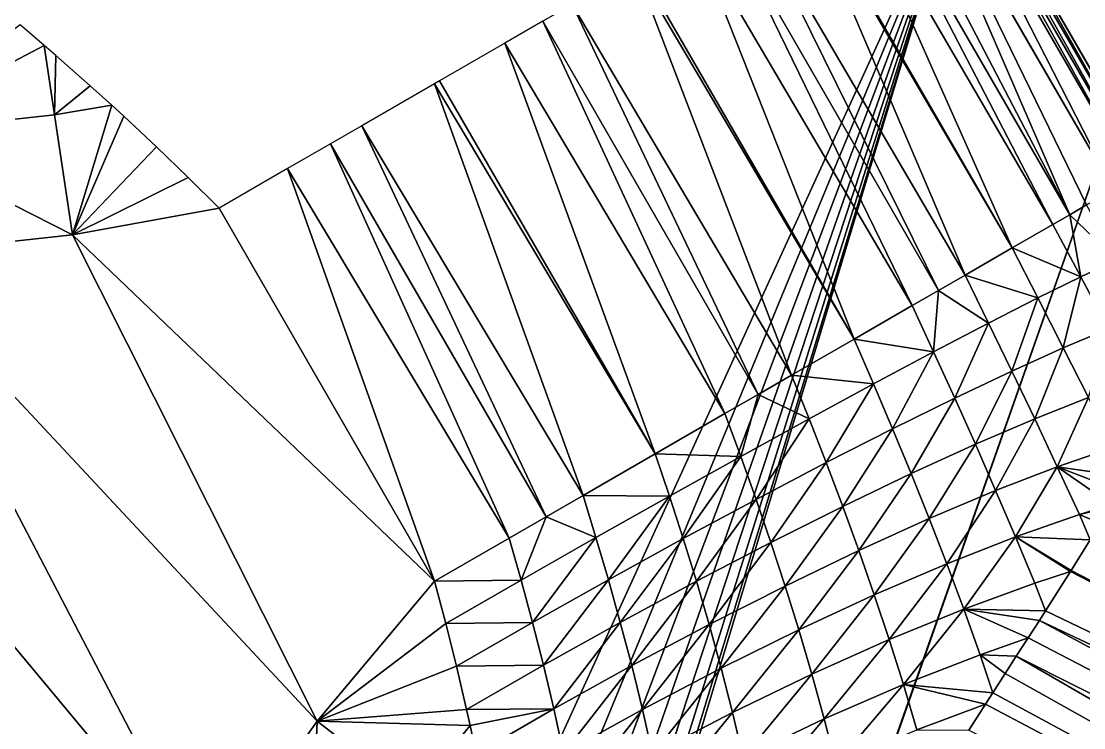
# Model space of a CAD drawing. Header units: metres. Extents: x -44.6 to 35.4, y -44.1 to 26.9.
# Drawn here: x 17.952 to 21.82, y 6.779 to 9.352 of the extents above; entities that cross this region are included whole.
import ezdxf

# ---------------------------------------------------------------- set-up
doc = ezdxf.new("R2010")
doc.units = ezdxf.units.M

msp = doc.modelspace()

# ---------------------------------------------------------------- linework, layer by layer
for points in [[(21.388479, 9.967415, 91.214554), (15.61724, -2.658281, 91.214554), (8.117238, 10.332099, 91.214554)], [(21.213011, 10.138634, 92.842018), (21.143066, 10.098252, 93.141533), (21.927881, 8.739485, 93.141609)], [(21.234928, 10.151288, 92.683205), (21.213011, 10.138634, 92.842018), (21.998266, 8.780122, 92.838287)], [(21.927881, 8.739485, 93.141609), (21.998266, 8.780122, 92.838287), (21.213011, 10.138634, 92.842018)], [(21.256067, 10.163493, 92.530037), (21.234928, 10.151288, 92.683205), (22.019537, 8.792402, 92.683212)], [(21.998266, 8.780122, 92.838287), (22.019537, 8.792402, 92.683212), (21.234928, 10.151288, 92.683205)], [(21.270472, 10.17181, 92.214554), (21.256067, 10.163493, 92.530037), (22.040808, 8.804683, 92.528137)], [(22.019537, 8.792402, 92.683212), (22.040808, 8.804683, 92.528137), (21.256067, 10.163493, 92.530037)], [(22.040808, 8.804683, 92.528137), (22.05504, 8.8129, 92.214554), (21.270472, 10.17181, 92.214554)], [(21.270472, 10.17181, 92.214554), (22.03462, 8.848266, 91.684784), (21.937033, 9.017295, 91.214554)], [(21.270472, 10.17181, 92.214554), (22.05504, 8.8129, 92.214554), (22.03462, 8.848266, 91.684784)], [(21.937033, 9.017295, 91.214554), (21.388479, 9.967415, 91.214554), (21.270472, 10.17181, 92.214554)], [(21.768694, 8.647578, 93.574661), (21.141779, 10.097509, 93.147041), (21.043165, 10.040574, 93.441727)], [(21.927881, 8.739485, 93.141609), (21.143066, 10.098252, 93.141533), (21.141779, 10.097509, 93.147041)], [(21.141779, 10.097509, 93.147041), (21.768694, 8.647578, 93.574661), (21.830423, 8.683218, 93.434769)], [(21.141779, 10.097509, 93.147041), (21.830423, 8.683218, 93.434769), (21.927881, 8.739485, 93.141609)], [(21.043165, 10.040574, 93.441727), (20.984102, 10.006474, 93.574631), (21.768694, 8.647578, 93.574661)], [(20.984102, 10.006474, 93.574631), (20.918261, 9.96846, 93.722801), (21.706963, 8.611938, 93.714554)], [(21.706963, 8.611938, 93.714554), (21.768694, 8.647578, 93.574661), (20.984102, 10.006474, 93.574631)], [(21.388479, 9.967415, 91.214554), (15.920462, -3.258929, 91.214554), (15.61724, -2.658281, 91.214554)], [(21.388479, 9.967415, 91.214554), (16.154524, -3.88975, 91.214554), (15.920462, -3.258929, 91.214554)], [(16.316486, -4.542811, 91.214554), (16.154524, -3.88975, 91.214554), (21.388479, 9.967415, 91.214554)], [(21.388479, 9.967415, 91.214554), (16.216642, -7.211195, 91.214554), (16.354073, -6.552535, 91.214554)], [(16.216642, -7.211195, 91.214554), (21.388479, 9.967415, 91.214554), (21.937033, 9.017295, 91.214554)], [(16.40431, -5.2099, 91.214554), (16.316486, -4.542811, 91.214554), (21.388479, 9.967415, 91.214554)], [(16.354073, -6.552535, 91.214554), (16.416893, -5.882628, 91.214554), (21.388479, 9.967415, 91.214554)], [(21.388479, 9.967415, 91.214554), (16.416893, -5.882628, 91.214554), (16.40431, -5.2099, 91.214554)], [(20.918261, 9.96846, 93.722801), (20.773863, 9.885093, 93.977592), (21.558851, 8.526425, 93.977913)], [(21.558851, 8.526425, 93.977913), (21.706963, 8.611938, 93.714554), (20.918261, 9.96846, 93.722801)], [(20.76845, 9.881967, 93.987144), (20.595396, 9.782054, 94.231842), (21.387711, 8.427617, 94.221947)], [(21.558851, 8.526425, 93.977913), (20.773863, 9.885093, 93.977592), (20.76845, 9.881967, 93.987144)], [(21.387711, 8.427617, 94.221947), (21.558851, 8.526425, 93.977913), (20.76845, 9.881967, 93.987144)], [(20.595396, 9.782054, 94.231842), (20.506998, 9.731018, 94.332947), (21.291563, 8.372107, 94.33297)], [(21.291563, 8.372107, 94.33297), (21.387711, 8.427617, 94.221947), (20.595396, 9.782054, 94.231842)], [(20.506998, 9.731018, 94.332947), (20.401016, 9.669829, 94.454163), (21.195415, 8.316596, 94.443993)], [(21.195415, 8.316596, 94.443993), (21.291563, 8.372107, 94.33297), (20.506998, 9.731018, 94.332947)], [(20.401016, 9.669829, 94.454163), (20.199045, 9.553221, 94.640938), (20.984074, 8.194577, 94.641609)], [(20.984074, 8.194577, 94.641609), (21.195415, 8.316596, 94.443993), (20.401016, 9.669829, 94.454163)], [(20.187468, 9.546537, 94.651649), (19.957119, 9.413545, 94.822105), (20.756002, 8.0629, 94.81263)], [(20.984074, 8.194577, 94.641609), (20.199045, 9.553221, 94.640938), (20.187468, 9.546537, 94.651649)], [(20.756002, 8.0629, 94.81263), (20.984074, 8.194577, 94.641609), (20.187468, 9.546537, 94.651649)], [(19.957119, 9.413545, 94.822105), (19.850309, 9.351878, 94.883911), (20.63485, 7.992952, 94.883911)], [(20.63485, 7.992952, 94.883911), (20.756002, 8.0629, 94.81263), (19.957119, 9.413545, 94.822105)], [(18.035494, 9.263864, 95.297462), (17.947773, 9.338549, 95.318901), (17.418837, 8.939173, 95.247108)], [(19.850309, 9.351878, 94.883911), (19.712523, 9.272326, 94.963646), (20.513697, 7.923005, 94.955193)], [(20.513697, 7.923005, 94.955193), (20.63485, 7.992952, 94.883911), (19.850309, 9.351878, 94.883911)], [(17.418837, 8.939173, 95.247108), (18.073137, 9.011182, 95.247345), (18.035494, 9.263864, 95.297462)], [(18.077833, 9.227815, 95.287109), (18.035494, 9.263864, 95.297462), (18.073137, 9.011182, 95.247345)], [(19.712523, 9.272326, 94.963646), (19.474905, 9.135139, 95.066681), (20.259813, 7.776425, 95.067726)], [(20.259813, 7.776425, 95.067726), (20.513697, 7.923005, 94.955193), (19.712523, 9.272326, 94.963646)], [(18.073137, 9.011182, 95.247345), (18.203623, 9.117062, 95.261086), (18.077833, 9.227815, 95.287109)], [(20.259813, 7.776425, 95.067726), (19.474905, 9.135139, 95.066681), (19.456392, 9.12445, 95.074707)], [(18.073137, 9.011182, 95.247345), (18.281462, 9.046294, 95.248138), (18.203623, 9.117062, 95.261086)], [(19.456392, 9.12445, 95.074707), (19.191566, 8.971553, 95.154045), (19.997133, 7.624767, 95.149002)], [(19.997133, 7.624767, 95.149002), (20.259813, 7.776425, 95.067726), (19.456392, 9.12445, 95.074707)], [(16.00633, -7.850327, 91.214554), (21.937033, 9.017295, 91.214554), (21.8943, -7.982872, 91.214554)], [(21.937033, 9.017295, 91.214554), (16.00633, -7.850327, 91.214554), (16.216642, -7.211195, 91.214554)], [(18.281462, 9.046294, 95.248138), (18.073137, 9.011182, 95.247345), (18.13888, 8.573741, 95.214554)], [(18.13888, 8.573741, 95.214554), (18.325594, 9.006172, 95.240799), (18.281462, 9.046294, 95.248138)], [(18.13888, 8.573741, 95.214554), (18.073137, 9.011182, 95.247345), (17.418837, 8.939173, 95.247108)], [(18.13888, 8.573741, 95.214554), (18.444143, 8.895057, 95.226265), (18.325594, 9.006172, 95.240799)], [(17.418837, 8.939173, 95.247108), (17.447464, 8.499381, 95.214554), (18.13888, 8.573741, 95.214554)], [(19.191566, 8.971553, 95.154045), (19.078306, 8.906161, 95.173615), (19.862835, 7.54723, 95.173561)], [(19.862835, 7.54723, 95.173561), (19.997133, 7.624767, 95.149002), (19.191566, 8.971553, 95.154045)], [(19.078306, 8.906161, 95.173615), (18.920986, 8.815332, 95.20079), (19.728537, 7.469692, 95.19812)], [(19.728537, 7.469692, 95.19812), (19.862835, 7.54723, 95.173561), (19.078306, 8.906161, 95.173615)], [(18.13888, 8.573741, 95.214554), (18.559616, 8.783648, 95.217499), (18.444143, 8.895057, 95.226265)], [(18.13888, 8.573741, 95.214554), (18.672396, 8.671809, 95.214554), (18.559616, 8.783648, 95.217499)], [(18.920986, 8.815332, 95.20079), (18.672396, 8.671809, 95.214554), (19.456964, 7.3129, 95.214554)], [(19.456964, 7.3129, 95.214554), (19.728537, 7.469692, 95.19812), (18.920986, 8.815332, 95.20079)], [(19.456964, 7.3129, 95.214554), (18.672396, 8.671809, 95.214554), (18.13888, 8.573741, 95.214554)], [(21.94029, 8.483829, 93.449722), (21.830423, 8.683218, 93.434769), (21.768694, 8.647578, 93.574661)], [(21.768694, 8.647578, 93.574661), (21.706963, 8.611938, 93.714554), (21.808798, 8.421581, 93.73114)], [(21.808798, 8.421581, 93.73114), (21.94029, 8.483829, 93.449722), (21.768694, 8.647578, 93.574661)], [(21.808798, 8.421581, 93.73114), (21.706963, 8.611938, 93.714554), (21.558851, 8.526425, 93.977913)], [(18.13888, 8.573741, 95.214554), (17.447464, 8.499381, 95.214554), (19.028952, 6.802625, 95.214554)], [(18.13888, 8.573741, 95.214554), (19.028952, 6.802625, 95.214554), (19.456964, 7.3129, 95.214554)], [(21.652637, 8.344274, 93.995705), (21.558851, 8.526425, 93.977913), (21.387711, 8.427617, 94.221947)], [(21.558851, 8.526425, 93.977913), (21.652637, 8.344274, 93.995705), (21.808798, 8.421581, 93.73114)], [(17.447464, 8.499381, 95.214554), (16.753078, 8.483541, 95.214554), (18.626869, 6.23428, 95.214554)], [(17.727339, 4.357202, 95.214554), (17.974611, 5.008685, 95.214554), (16.753078, 8.483541, 95.214554)], [(17.974611, 5.008685, 95.214554), (18.274914, 5.635347, 95.214554), (16.753078, 8.483541, 95.214554)], [(18.274914, 5.635347, 95.214554), (18.626869, 6.23428, 95.214554), (16.753078, 8.483541, 95.214554)], [(17.447464, 8.499381, 95.214554), (18.626869, 6.23428, 95.214554), (19.028952, 6.802625, 95.214554)], [(21.94029, 8.483829, 93.449722), (21.808798, 8.421581, 93.73114), (21.909712, 8.231843, 93.757423)], [(21.473551, 8.252768, 94.240479), (21.387711, 8.427617, 94.221947), (21.291563, 8.372107, 94.33297)], [(21.387711, 8.427617, 94.221947), (21.473551, 8.252768, 94.240479), (21.652637, 8.344274, 93.995705)], [(21.808798, 8.421581, 93.73114), (21.652637, 8.344274, 93.995705), (21.745344, 8.162623, 94.022804)], [(21.745344, 8.162623, 94.022804), (21.909712, 8.231843, 93.757423), (21.808798, 8.421581, 93.73114)], [(21.291563, 8.372107, 94.33297), (21.195415, 8.316596, 94.443993), (21.273535, 8.148083, 94.46273)], [(21.273535, 8.148083, 94.46273), (21.473551, 8.252768, 94.240479), (21.291563, 8.372107, 94.33297)], [(21.273535, 8.148083, 94.46273), (21.195415, 8.316596, 94.443993), (20.984074, 8.194577, 94.641609)], [(21.652637, 8.344274, 93.995705), (21.473551, 8.252768, 94.240479), (21.558149, 8.078263, 94.267914)], [(21.558149, 8.078263, 94.267914), (21.745344, 8.162623, 94.022804), (21.652637, 8.344274, 93.995705)], [(21.473551, 8.252768, 94.240479), (21.273535, 8.148083, 94.46273), (21.350254, 7.97972, 94.48996)], [(21.350254, 7.97972, 94.48996), (21.558149, 8.078263, 94.267914), (21.473551, 8.252768, 94.240479)], [(21.909712, 8.231843, 93.757423), (21.745344, 8.162623, 94.022804), (21.836967, 7.981316, 94.059189)], [(21.054817, 8.031388, 94.659973), (20.984074, 8.194577, 94.641609), (20.756002, 8.0629, 94.81263)], [(20.984074, 8.194577, 94.641609), (21.054817, 8.031388, 94.659973), (21.273535, 8.148083, 94.46273)], [(21.745344, 8.162623, 94.022804), (21.558149, 8.078263, 94.267914), (21.641481, 7.903934, 94.304245)], [(21.641481, 7.903934, 94.304245), (21.836967, 7.981316, 94.059189), (21.745344, 8.162623, 94.022804)], [(21.273535, 8.148083, 94.46273), (21.054817, 8.031388, 94.659973), (21.124022, 7.868114, 94.686432)], [(21.124022, 7.868114, 94.686432), (21.350254, 7.97972, 94.48996), (21.273535, 8.148083, 94.46273)], [(20.819841, 7.903984, 94.830009), (20.756002, 8.0629, 94.81263), (20.63485, 7.992952, 94.883911)], [(20.756002, 8.0629, 94.81263), (20.819841, 7.903984, 94.830009), (21.054817, 8.031388, 94.659973)], [(21.558149, 8.078263, 94.267914), (21.350254, 7.97972, 94.48996), (21.425531, 7.811321, 94.525696)], [(21.425531, 7.811321, 94.525696), (21.641481, 7.903934, 94.304245), (21.558149, 8.078263, 94.267914)], [(21.054817, 8.031388, 94.659973), (20.819841, 7.903984, 94.830009), (20.882019, 7.744713, 94.855087)], [(20.882019, 7.744713, 94.855087), (21.124022, 7.868114, 94.686432), (21.054817, 8.031388, 94.659973)], [(20.63485, 7.992952, 94.883911), (20.513697, 7.923005, 94.955193), (20.571226, 7.767292, 94.970955)], [(20.571226, 7.767292, 94.970955), (20.819841, 7.903984, 94.830009), (20.63485, 7.992952, 94.883911)], [(21.350254, 7.97972, 94.48996), (21.124022, 7.868114, 94.686432), (21.19162, 7.704549, 94.720993)], [(21.19162, 7.704549, 94.720993), (21.425531, 7.811321, 94.525696), (21.350254, 7.97972, 94.48996)], [(21.836967, 7.981316, 94.059189), (21.641481, 7.903934, 94.304245), (21.723448, 7.729731, 94.34951)], [(21.723448, 7.729731, 94.34951), (21.927429, 7.800319, 94.104904), (21.836967, 7.981316, 94.059189)], [(20.571226, 7.767292, 94.970955), (20.513697, 7.923005, 94.955193), (20.259813, 7.776425, 95.067726)], [(20.819841, 7.903984, 94.830009), (20.571226, 7.767292, 94.970955), (20.626999, 7.610919, 94.994011)], [(20.626999, 7.610919, 94.994011), (20.882019, 7.744713, 94.855087), (20.819841, 7.903984, 94.830009)], [(21.641481, 7.903934, 94.304245), (21.425531, 7.811321, 94.525696), (21.499247, 7.642812, 94.569977)], [(21.499247, 7.642812, 94.569977), (21.723448, 7.729731, 94.34951), (21.641481, 7.903934, 94.304245)], [(21.124022, 7.868114, 94.686432), (20.882019, 7.744713, 94.855087), (20.942453, 7.584855, 94.887856)], [(20.942453, 7.584855, 94.887856), (21.19162, 7.704549, 94.720993), (21.124022, 7.868114, 94.686432)], [(20.311741, 7.622834, 95.081223), (20.259813, 7.776425, 95.067726), (19.997133, 7.624767, 95.149002)], [(20.259813, 7.776425, 95.067726), (20.311741, 7.622834, 95.081223), (20.571226, 7.767292, 94.970955)], [(21.425531, 7.811321, 94.525696), (21.19162, 7.704549, 94.720993), (21.257479, 7.54059, 94.763687)], [(21.257479, 7.54059, 94.763687), (21.499247, 7.642812, 94.569977), (21.425531, 7.811321, 94.525696)], [(21.978399, 7.69318, 94.135498), (21.927429, 7.800319, 94.104904), (21.723448, 7.729731, 94.34951)], [(20.571226, 7.767292, 94.970955), (20.311741, 7.622834, 95.081223), (20.361855, 7.46825, 95.101624)], [(20.361855, 7.46825, 95.101624), (20.626999, 7.610919, 94.994011), (20.571226, 7.767292, 94.970955)], [(20.882019, 7.744713, 94.855087), (20.626999, 7.610919, 94.994011), (20.680923, 7.453625, 95.024361)], [(20.680923, 7.453625, 95.024361), (20.942453, 7.584855, 94.887856), (20.882019, 7.744713, 94.855087)], [(21.19162, 7.704549, 94.720993), (20.942453, 7.584855, 94.887856), (21.001001, 7.424275, 94.928352)], [(21.001001, 7.424275, 94.928352), (21.257479, 7.54059, 94.763687), (21.19162, 7.704549, 94.720993)], [(21.723448, 7.729731, 94.34951), (21.499247, 7.642812, 94.569977), (21.571268, 7.474103, 94.622879)], [(21.571268, 7.474103, 94.622879), (21.803934, 7.55559, 94.403793), (21.723448, 7.729731, 94.34951)], [(21.723448, 7.729731, 94.34951), (21.950491, 7.642324, 94.208107), (21.978399, 7.69318, 94.135498)], [(21.723448, 7.729731, 94.34951), (21.803934, 7.55559, 94.403793), (21.921228, 7.592593, 94.273155)], [(21.921228, 7.592593, 94.273155), (21.950491, 7.642324, 94.208107), (21.723448, 7.729731, 94.34951)], [(20.044283, 7.472224, 95.159592), (19.997133, 7.624767, 95.149002), (19.862835, 7.54723, 95.173561)], [(19.997133, 7.624767, 95.149002), (20.044283, 7.472224, 95.159592), (20.311741, 7.622834, 95.081223)], [(20.311741, 7.622834, 95.081223), (20.044283, 7.472224, 95.159592), (20.0896, 7.318329, 95.176712)], [(20.0896, 7.318329, 95.176712), (20.361855, 7.46825, 95.101624), (20.311741, 7.622834, 95.081223)], [(21.499247, 7.642812, 94.569977), (21.257479, 7.54059, 94.763687), (21.321449, 7.376116, 94.814606)], [(21.321449, 7.376116, 94.814606), (21.571268, 7.474103, 94.622879), (21.499247, 7.642812, 94.569977)], [(20.626999, 7.610919, 94.994011), (20.361855, 7.46825, 95.101624), (20.410055, 7.31238, 95.128929)], [(20.410055, 7.31238, 95.128929), (20.680923, 7.453625, 95.024361), (20.626999, 7.610919, 94.994011)], [(20.942453, 7.584855, 94.887856), (20.680923, 7.453625, 95.024361), (20.732849, 7.295241, 95.062035)], [(20.732849, 7.295241, 95.062035), (21.001001, 7.424275, 94.928352), (20.942453, 7.584855, 94.887856)], [(21.915398, 7.582685, 94.28611), (21.921228, 7.592593, 94.273155), (21.803934, 7.55559, 94.403793)], [(21.87994, 7.522427, 94.364929), (21.915398, 7.582685, 94.28611), (21.803934, 7.55559, 94.403793)], [(19.862835, 7.54723, 95.173561), (19.728537, 7.469692, 95.19812), (19.771832, 7.317139, 95.205185)], [(19.771832, 7.317139, 95.205185), (20.044283, 7.472224, 95.159592), (19.862835, 7.54723, 95.173561)], [(21.843639, 7.463646, 94.434845), (21.803934, 7.55559, 94.403793), (21.571268, 7.474103, 94.622879)], [(21.803934, 7.55559, 94.403793), (21.843639, 7.463646, 94.434845), (21.87994, 7.522427, 94.364929)], [(21.257479, 7.54059, 94.763687), (21.001001, 7.424275, 94.928352), (21.057501, 7.262813, 94.976662)], [(21.057501, 7.262813, 94.976662), (21.321449, 7.376116, 94.814606), (21.257479, 7.54059, 94.763687)], [(19.771832, 7.317139, 95.205185), (19.728537, 7.469692, 95.19812), (19.456964, 7.3129, 95.214554)], [(20.044283, 7.472224, 95.159592), (19.771832, 7.317139, 95.205185), (19.813328, 7.162858, 95.218414)], [(19.813328, 7.162858, 95.218414), (20.0896, 7.318329, 95.176712), (20.044283, 7.472224, 95.159592)], [(20.361855, 7.46825, 95.101624), (20.0896, 7.318329, 95.176712), (20.132988, 7.162756, 95.20034)], [(20.132988, 7.162756, 95.20034), (20.410055, 7.31238, 95.128929), (20.361855, 7.46825, 95.101624)], [(21.571268, 7.474103, 94.622879), (21.321449, 7.376116, 94.814606), (21.383368, 7.210977, 94.873863)], [(21.383368, 7.210977, 94.873863), (21.641447, 7.305084, 94.684532), (21.571268, 7.474103, 94.622879)], [(21.571268, 7.474103, 94.622879), (21.774206, 7.351215, 94.568581), (21.843639, 7.463646, 94.434845)], [(21.571268, 7.474103, 94.622879), (21.641447, 7.305084, 94.684532), (21.772171, 7.348024, 94.571976)], [(21.772171, 7.348024, 94.571976), (21.774206, 7.351215, 94.568581), (21.571268, 7.474103, 94.622879)], [(20.680923, 7.453625, 95.024361), (20.410055, 7.31238, 95.128929), (20.456192, 7.155015, 95.163139)], [(20.456192, 7.155015, 95.163139), (20.732849, 7.295241, 95.062035), (20.680923, 7.453625, 95.024361)], [(21.843639, 7.463646, 94.434845), (21.774206, 7.351215, 94.568581), (26.912189, 4.692417, 104.268059)], [(21.001001, 7.424275, 94.928352), (20.732849, 7.295241, 95.062035), (20.782608, 7.135564, 95.107094)], [(20.782608, 7.135564, 95.107094), (21.057501, 7.262813, 94.976662), (21.001001, 7.424275, 94.928352)], [(21.321449, 7.376116, 94.814606), (21.057501, 7.262813, 94.976662), (21.111771, 7.100277, 95.03289)], [(21.111771, 7.100277, 95.03289), (21.383368, 7.210977, 94.873863), (21.321449, 7.376116, 94.814606)], [(26.912189, 4.692417, 104.268059), (21.774206, 7.351215, 94.568581), (21.772171, 7.348024, 94.571976)], [(19.497427, 7.15931, 95.217499), (19.456964, 7.3129, 95.214554), (19.028952, 6.802625, 95.214554)], [(19.456964, 7.3129, 95.214554), (19.497427, 7.15931, 95.217499), (19.771832, 7.317139, 95.205185)], [(19.813328, 7.162858, 95.218414), (19.771832, 7.317139, 95.205185), (19.497427, 7.15931, 95.217499)], [(20.0896, 7.318329, 95.176712), (19.813328, 7.162858, 95.218414), (19.852932, 7.006485, 95.237778)], [(19.852932, 7.006485, 95.237778), (20.132988, 7.162756, 95.20034), (20.0896, 7.318329, 95.176712)], [(20.410055, 7.31238, 95.128929), (20.132988, 7.162756, 95.20034), (20.174301, 7.005254, 95.230484)], [(20.174301, 7.005254, 95.230484), (20.456192, 7.155015, 95.163139), (20.410055, 7.31238, 95.128929)], [(21.772171, 7.348024, 94.571976), (21.641447, 7.305084, 94.684532), (21.680738, 7.204681, 94.724281)], [(21.772171, 7.348024, 94.571976), (21.680738, 7.204681, 94.724281), (26.912189, 4.692417, 104.268059)], [(20.732849, 7.295241, 95.062035), (20.456192, 7.155015, 95.163139), (20.500095, 6.995907, 95.204323)], [(20.500095, 6.995907, 95.204323), (20.782608, 7.135564, 95.107094), (20.732849, 7.295241, 95.062035)], [(21.680738, 7.204681, 94.724281), (21.641447, 7.305084, 94.684532), (21.383368, 7.210977, 94.873863)], [(21.057501, 7.262813, 94.976662), (20.782608, 7.135564, 95.107094), (20.830013, 6.974355, 95.159645)], [(20.830013, 6.974355, 95.159645), (21.111771, 7.100277, 95.03289), (21.057501, 7.262813, 94.976662)], [(21.383368, 7.210977, 94.873863), (21.111771, 7.100277, 95.03289), (21.16361, 6.936437, 95.097198)], [(21.16361, 6.936437, 95.097198), (21.443045, 7.044992, 94.941643), (21.383368, 7.210977, 94.873863)], [(21.383368, 7.210977, 94.873863), (21.658312, 7.16952, 94.761642), (21.680738, 7.204681, 94.724281)], [(21.383368, 7.210977, 94.873863), (21.443045, 7.044992, 94.941643), (21.617422, 7.106179, 94.821548)], [(21.617422, 7.106179, 94.821548), (21.658312, 7.16952, 94.761642), (21.383368, 7.210977, 94.873863)], [(21.680738, 7.204681, 94.724281), (21.658312, 7.16952, 94.761642), (26.912189, 4.692417, 104.268059)], [(19.536175, 7.003603, 95.226265), (19.497427, 7.15931, 95.217499), (19.028952, 6.802625, 95.214554)], [(19.497427, 7.15931, 95.217499), (19.536175, 7.003603, 95.226265), (19.813328, 7.162858, 95.218414)], [(19.852932, 7.006485, 95.237778), (19.813328, 7.162858, 95.218414), (19.536175, 7.003603, 95.226265)], [(20.132988, 7.162756, 95.20034), (19.852932, 7.006485, 95.237778), (19.890511, 6.847729, 95.26326)], [(19.890511, 6.847729, 95.26326), (20.174301, 7.005254, 95.230484), (20.132988, 7.162756, 95.20034)], [(26.62356, 4.499992, 104.356827), (21.658312, 7.16952, 94.761642), (21.617422, 7.106179, 94.821548)], [(26.62356, 4.499992, 104.356827), (26.912189, 4.692417, 104.268059), (21.658312, 7.16952, 94.761642)], [(20.456192, 7.155015, 95.163139), (20.174301, 7.005254, 95.230484), (20.213379, 6.84553, 95.267166)], [(20.213379, 6.84553, 95.267166), (20.500095, 6.995907, 95.204323), (20.456192, 7.155015, 95.163139)], [(20.782608, 7.135564, 95.107094), (20.500095, 6.995907, 95.204323), (20.541582, 6.834767, 95.252548)], [(20.541582, 6.834767, 95.252548), (20.830013, 6.974355, 95.159645), (20.782608, 7.135564, 95.107094)], [(21.111771, 7.100277, 95.03289), (20.830013, 6.974355, 95.159645), (20.874859, 6.811327, 95.219826)], [(20.874859, 6.811327, 95.219826), (21.16361, 6.936437, 95.097198), (21.111771, 7.100277, 95.03289)], [(21.574488, 7.039668, 94.884453), (21.617422, 7.106179, 94.821548), (21.443045, 7.044992, 94.941643)], [(26.62356, 4.499992, 104.356827), (21.617422, 7.106179, 94.821548), (21.574488, 7.039668, 94.884453)], [(21.488945, 6.906794, 95.002708), (21.443045, 7.044992, 94.941643), (21.16361, 6.936437, 95.097198)], [(21.443045, 7.044992, 94.941643), (21.533613, 6.976347, 94.944344), (21.574488, 7.039668, 94.884453)], [(21.443045, 7.044992, 94.941643), (21.488945, 6.906794, 95.002708), (21.533613, 6.976347, 94.944344)], [(26.352573, 4.277009, 104.427948), (21.574488, 7.039668, 94.884453), (21.533613, 6.976347, 94.944344)], [(21.574488, 7.039668, 94.884453), (26.352573, 4.277009, 104.427948), (26.62356, 4.499992, 104.356827)], [(19.57313, 6.845379, 95.240799), (19.536175, 7.003603, 95.226265), (19.028952, 6.802625, 95.214554)], [(19.536175, 7.003603, 95.226265), (19.57313, 6.845379, 95.240799), (19.852932, 7.006485, 95.237778)], [(19.890511, 6.847729, 95.26326), (19.852932, 7.006485, 95.237778), (19.57313, 6.845379, 95.240799)], [(20.174301, 7.005254, 95.230484), (19.890511, 6.847729, 95.26326), (19.92592, 6.686249, 95.294876)], [(19.92592, 6.686249, 95.294876), (20.213379, 6.84553, 95.267166), (20.174301, 7.005254, 95.230484)], [(20.500095, 6.995907, 95.204323), (20.213379, 6.84553, 95.267166), (20.250046, 6.68324, 95.310471)], [(20.250046, 6.68324, 95.310471), (20.541582, 6.834767, 95.252548), (20.500095, 6.995907, 95.204323)], [(20.830013, 6.974355, 95.159645), (20.541582, 6.834767, 95.252548), (20.580448, 6.671248, 95.307961)], [(20.580448, 6.671248, 95.307961), (20.874859, 6.811327, 95.219826), (20.830013, 6.974355, 95.159645)], [(26.352573, 4.277009, 104.427948), (21.533613, 6.976347, 94.944344), (21.488945, 6.906794, 95.002708)], [(21.16361, 6.936437, 95.097198), (20.874859, 6.811327, 95.219826), (20.91691, 6.646133, 95.287834)], [(20.91691, 6.646133, 95.287834), (21.212797, 6.771009, 95.169807), (21.16361, 6.936437, 95.097198)], [(21.16361, 6.936437, 95.097198), (21.462027, 6.86488, 95.03788), (21.488945, 6.906794, 95.002708)], [(21.16361, 6.936437, 95.097198), (21.212797, 6.771009, 95.169807), (21.462027, 6.86488, 95.03788)], [(21.488945, 6.906794, 95.002708), (21.462027, 6.86488, 95.03788), (26.352573, 4.277009, 104.427948)], [(19.57313, 6.845379, 95.240799), (19.58581, 6.787098, 95.248138), (19.890511, 6.847729, 95.26326)], [(19.58581, 6.787098, 95.248138), (19.608177, 6.684304, 95.261086), (19.890511, 6.847729, 95.26326)], [(19.92592, 6.686249, 95.294876), (19.890511, 6.847729, 95.26326), (19.608177, 6.684304, 95.261086)], [(21.401545, 6.770701, 95.116913), (21.462027, 6.86488, 95.03788), (21.212797, 6.771009, 95.169807)], [(21.462027, 6.86488, 95.03788), (21.401545, 6.770701, 95.116913), (26.352573, 4.277009, 104.427948)], [(19.58581, 6.787098, 95.248138), (19.57313, 6.845379, 95.240799), (19.028952, 6.802625, 95.214554)], [(20.213379, 6.84553, 95.267166), (19.92592, 6.686249, 95.294876), (19.959005, 6.521648, 95.332672)], [(19.959005, 6.521648, 95.332672), (20.250046, 6.68324, 95.310471), (20.213379, 6.84553, 95.267166)], [(20.541582, 6.834767, 95.252548), (20.250046, 6.68324, 95.310471), (20.284109, 6.517977, 95.360481)], [(20.284109, 6.517977, 95.360481), (20.580448, 6.671248, 95.307961), (20.541582, 6.834767, 95.252548)], [(20.874859, 6.811327, 95.219826), (20.580448, 6.671248, 95.307961), (20.616465, 6.504937, 95.370705)], [(20.616465, 6.504937, 95.370705), (20.91691, 6.646133, 95.287834), (20.874859, 6.811327, 95.219826)], [(19.028952, 6.802625, 95.214554), (18.626869, 6.23428, 95.214554), (18.996948, 5.995241, 95.247078)], [(18.996948, 5.995241, 95.247078), (19.378687, 6.532395, 95.247292), (19.028952, 6.802625, 95.214554)], [(19.028952, 6.802625, 95.214554), (19.378687, 6.532395, 95.247292), (19.58581, 6.787098, 95.248138)], [(19.608177, 6.684304, 95.261086), (19.58581, 6.787098, 95.248138), (19.378687, 6.532395, 95.247292)]]:
    msp.add_3dface(points)

doc.saveas('drawing.dxf')
